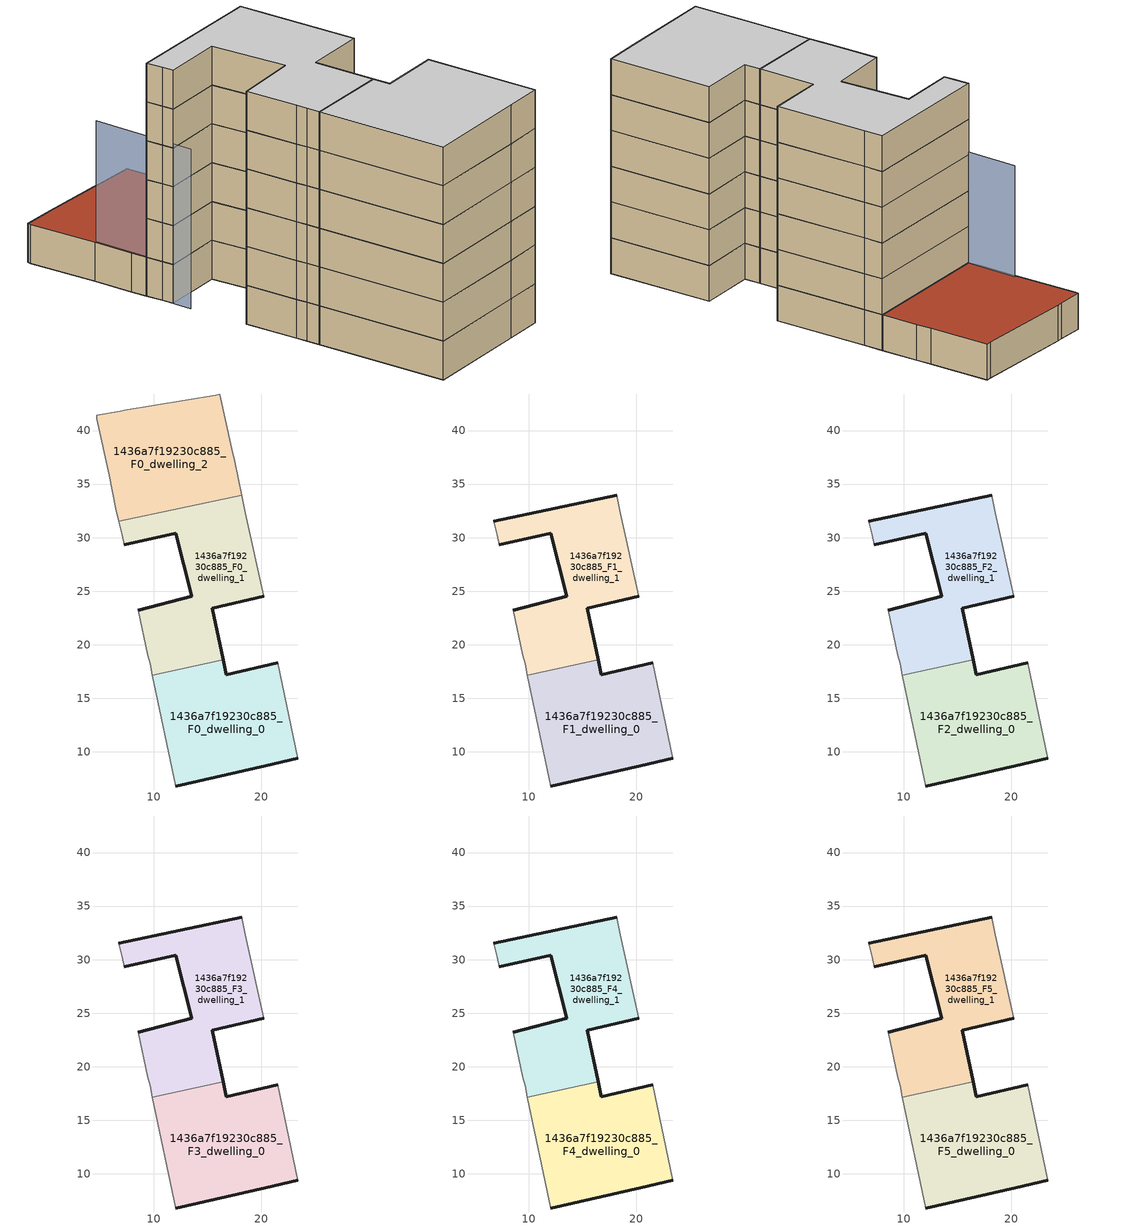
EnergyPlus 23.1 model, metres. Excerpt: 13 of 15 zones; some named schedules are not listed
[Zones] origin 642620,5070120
1436a7f19230c885_F0_dwelling_0
 floor ground (EU_floor_Construction): 23.44,9.39 21.55,18.3 16.74,17.2 16.45,18.57 9.85,17.16 12.04,6.79 20.44,8.69 z0
 wall outside (EU_wall_Construction): 23.44,9.39 20.44,8.69 12.04,6.79 / 16.45,18.57 16.74,17.2 21.55,18.3 z0:3
 wall adiabatic (EU_wall_Construction): 12.04,6.79 9.85,17.16 / 21.55,18.3 23.44,9.39 z0:3
 wall to 1436a7f19230c885_F0_dwelling_1 (EU_wall_Construction): 9.85,17.16 16.45,18.57 z0:3
1436a7f19230c885_F0_dwelling_1
 floor ground (EU_floor_Construction): 16.45,18.57 15.44,23.4 20.24,24.5 18.55,32.31 18.2,33.96 6.73,31.51 7.04,30.21 7.24,29.31 12.04,30.41 13.54,24.51 8.54,23.21 9.44,19 9.64,18.2 9.85,17.16 z0
 wall outside (EU_wall_Construction): 8.54,23.21 13.54,24.51 12.04,30.41 7.24,29.31 / 20.24,24.5 15.44,23.4 16.45,18.57 z0:3
 wall adiabatic (EU_wall_Construction): 7.24,29.31 7.04,30.21 6.73,31.51 / 18.2,33.96 18.55,32.31 20.24,24.5 / 9.85,17.16 9.64,18.2 9.44,19 8.54,23.21 z0:3
 wall to 1436a7f19230c885_F0_dwelling_2 (EU_wall_Construction): 6.73,31.51 18.2,33.96 z0:3
1436a7f19230c885_F0_dwelling_2
 floor ground (EU_floor_Construction): 18.2,33.96 17.55,37.11 17.25,38.31 16.15,43.42 15.75,43.32 7.24,41.92 6.84,41.82 4.64,41.42 4.64,41.12 5.84,35.82 6.44,32.71 6.73,31.51 z0
 wall adiabatic (EU_wall_Construction): 6.73,31.51 6.44,32.71 5.84,35.82 4.64,41.12 4.64,41.42 6.84,41.82 7.24,41.92 15.75,43.32 16.15,43.42 17.25,38.31 17.55,37.11 18.2,33.96 z0:3
 roof outside (EU_roof_Construction): 16.15,43.42 17.25,38.31 17.55,37.11 18.2,33.96 6.73,31.51 6.44,32.71 5.84,35.82 4.64,41.12 4.64,41.42 6.84,41.82 7.24,41.92 15.75,43.32 z3
1436a7f19230c885_F1_dwelling_0
 floor to 1436a7f19230c885_F0_dwelling_0 (EU_floor_Construction): 23.44,9.39 21.54,18.3 16.74,17.2 16.45,18.57 9.85,17.16 12.03,6.79 20.44,8.69 z3
 wall outside (EU_wall_Construction): 23.44,9.39 20.44,8.69 12.04,6.79 / 16.45,18.57 16.74,17.2 21.55,18.3 z3:6
 wall adiabatic (EU_wall_Construction): 12.04,6.79 9.85,17.16 / 21.55,18.3 23.44,9.39 z3:6
 wall to 1436a7f19230c885_F1_dwelling_1 (EU_wall_Construction): 9.85,17.16 16.45,18.57 z3:6
1436a7f19230c885_F1_dwelling_1
 floor to 1436a7f19230c885_F0_dwelling_1 (EU_floor_Construction): 16.45,18.57 15.44,23.4 20.24,24.5 18.55,32.31 18.2,33.96 6.73,31.51 7.04,30.21 7.24,29.31 12.04,30.41 13.54,24.51 8.54,23.21 9.44,19 9.64,18.2 9.85,17.16 z3
 wall outside (EU_wall_Construction): 8.54,23.21 13.54,24.51 12.04,30.41 7.24,29.31 / 6.73,31.51 18.2,33.96 / 20.24,24.5 15.44,23.4 16.45,18.57 z3:6
 wall adiabatic (EU_wall_Construction): 7.24,29.31 7.04,30.21 6.73,31.51 / 18.2,33.96 18.55,32.31 20.24,24.5 / 9.85,17.16 9.64,18.2 9.44,19 8.54,23.21 z3:6
1436a7f19230c885_F2_dwelling_0
 floor to 1436a7f19230c885_F1_dwelling_0 (EU_floor_Construction): 23.44,9.39 21.54,18.3 16.74,17.2 16.45,18.57 9.85,17.16 12.03,6.79 20.44,8.69 z6
 wall outside (EU_wall_Construction): 23.44,9.39 20.44,8.69 12.04,6.79 / 16.45,18.57 16.74,17.2 21.55,18.3 z6:9
 wall adiabatic (EU_wall_Construction): 12.04,6.79 9.85,17.16 / 21.55,18.3 23.44,9.39 z6:9
 wall to 1436a7f19230c885_F2_dwelling_1 (EU_wall_Construction): 9.85,17.16 16.45,18.57 z6:9
1436a7f19230c885_F2_dwelling_1
 floor to 1436a7f19230c885_F1_dwelling_1 (EU_floor_Construction): 16.45,18.57 15.44,23.4 20.24,24.5 18.55,32.31 18.2,33.96 6.73,31.51 7.04,30.21 7.24,29.31 12.04,30.41 13.54,24.51 8.54,23.21 9.44,19 9.64,18.2 9.85,17.16 z6
 wall outside (EU_wall_Construction): 8.54,23.21 13.54,24.51 12.04,30.41 7.24,29.31 / 6.73,31.51 18.2,33.96 / 20.24,24.5 15.44,23.4 16.45,18.57 z6:9
 wall adiabatic (EU_wall_Construction): 7.24,29.31 7.04,30.21 6.73,31.51 / 18.2,33.96 18.55,32.31 20.24,24.5 / 9.85,17.16 9.64,18.2 9.44,19 8.54,23.21 z6:9
1436a7f19230c885_F3_dwelling_0
 floor to 1436a7f19230c885_F2_dwelling_0 (EU_floor_Construction): 23.44,9.39 21.54,18.3 16.74,17.2 16.45,18.57 9.85,17.16 12.03,6.79 20.44,8.69 z9
 wall outside (EU_wall_Construction): 23.44,9.39 20.44,8.69 12.04,6.79 / 16.45,18.57 16.74,17.2 21.55,18.3 z9:12
 wall adiabatic (EU_wall_Construction): 12.04,6.79 9.85,17.16 / 21.55,18.3 23.44,9.39 z9:12
 wall to 1436a7f19230c885_F3_dwelling_1 (EU_wall_Construction): 9.85,17.16 16.45,18.57 z9:12
1436a7f19230c885_F3_dwelling_1
 floor to 1436a7f19230c885_F2_dwelling_1 (EU_floor_Construction): 16.45,18.57 15.44,23.4 20.24,24.5 18.55,32.31 18.2,33.96 6.73,31.51 7.04,30.21 7.24,29.31 12.04,30.41 13.54,24.51 8.54,23.21 9.44,19 9.64,18.2 9.85,17.16 z9
 wall outside (EU_wall_Construction): 8.54,23.21 13.54,24.51 12.04,30.41 7.24,29.31 / 6.73,31.51 18.2,33.96 / 20.24,24.5 15.44,23.4 16.45,18.57 z9:12
 wall adiabatic (EU_wall_Construction): 7.24,29.31 7.04,30.21 6.73,31.51 / 18.2,33.96 18.55,32.31 20.24,24.5 / 9.85,17.16 9.64,18.2 9.44,19 8.54,23.21 z9:12
1436a7f19230c885_F4_dwelling_0
 floor to 1436a7f19230c885_F3_dwelling_0 (EU_floor_Construction): 23.44,9.39 21.54,18.3 16.74,17.2 16.45,18.57 9.85,17.16 12.03,6.79 20.44,8.69 z12
 wall outside (EU_wall_Construction): 23.44,9.39 20.44,8.69 12.04,6.79 / 16.45,18.57 16.74,17.2 21.55,18.3 z12:15
 wall adiabatic (EU_wall_Construction): 12.04,6.79 9.85,17.16 / 21.55,18.3 23.44,9.39 z12:15
 wall to 1436a7f19230c885_F4_dwelling_1 (EU_wall_Construction): 9.85,17.16 16.45,18.57 z12:15
1436a7f19230c885_F4_dwelling_1
 floor to 1436a7f19230c885_F3_dwelling_1 (EU_floor_Construction): 16.45,18.57 15.44,23.4 20.24,24.5 18.55,32.31 18.2,33.96 6.73,31.51 7.04,30.21 7.24,29.31 12.04,30.41 13.54,24.51 8.54,23.21 9.44,19 9.64,18.2 9.85,17.16 z12
 wall outside (EU_wall_Construction): 8.54,23.21 13.54,24.51 12.04,30.41 7.24,29.31 / 6.73,31.51 18.2,33.96 / 20.24,24.5 15.44,23.4 16.45,18.57 z12:15
 wall adiabatic (EU_wall_Construction): 7.24,29.31 7.04,30.21 6.73,31.51 / 18.2,33.96 18.55,32.31 20.24,24.5 / 9.85,17.16 9.64,18.2 9.44,19 8.54,23.21 z12:15
1436a7f19230c885_F5_dwelling_0
 floor to 1436a7f19230c885_F4_dwelling_0 (EU_floor_Construction): 23.44,9.39 21.54,18.3 16.74,17.2 16.45,18.57 9.85,17.16 12.03,6.79 20.44,8.69 z15
 wall outside (EU_wall_Construction): 23.44,9.39 20.44,8.69 12.04,6.79 / 16.45,18.57 16.74,17.2 21.55,18.3 z15:18
 wall adiabatic (EU_wall_Construction): 12.04,6.79 9.85,17.16 / 21.55,18.3 23.44,9.39 z15:18
 wall to 1436a7f19230c885_F5_dwelling_1 (EU_wall_Construction): 9.85,17.16 16.45,18.57 z15:18
 ceiling to 1436a7f19230c885_F6_dwelling_0 (EU_floor_Construction): 21.54,18.3 23.44,9.39 20.44,8.69 12.03,6.79 9.85,17.16 16.45,18.57 16.74,17.2 z18
1436a7f19230c885_F5_dwelling_1
 floor to 1436a7f19230c885_F4_dwelling_1 (EU_floor_Construction): 16.45,18.57 15.44,23.4 20.24,24.5 18.55,32.31 18.2,33.96 6.73,31.51 7.04,30.21 7.24,29.31 12.04,30.41 13.54,24.51 8.54,23.21 9.44,19 9.64,18.2 9.85,17.16 z15
 wall outside (EU_wall_Construction): 8.54,23.21 13.54,24.51 12.04,30.41 7.24,29.31 / 6.73,31.51 18.2,33.96 / 20.24,24.5 15.44,23.4 16.45,18.57 z15:18
 wall adiabatic (EU_wall_Construction): 7.24,29.31 7.04,30.21 6.73,31.51 / 18.2,33.96 18.55,32.31 20.24,24.5 / 9.85,17.16 9.64,18.2 9.44,19 8.54,23.21 z15:18
 ceiling to 1436a7f19230c885_F6_dwelling_1 (EU_floor_Construction): 18.2,33.96 18.55,32.31 20.24,24.5 15.44,23.4 16.45,18.57 9.85,17.16 9.64,18.2 9.44,19 8.54,23.21 13.54,24.51 12.04,30.41 7.24,29.31 7.04,30.21 6.73,31.51 z18
shading: 6.04,35.88 7.54,27.81 z0:12.3
[Building]
EU S2 Campaign: North Axis=0; Terrain=City; Solar Distribution=FullExterior
[Site:Location]
Lyon-Bron: Latitude=45.75; Longitude=5; Time Zone=1; Elevation=198
[SizingPeriod:WeatherFileDays]
AnnualSizingPeriod: Begin Month=1; Begin Day of Month=1; End Month=12; End Day of Month=31; Day of Week for Start Day=Monday; Use Weather File Daylight Saving Period=No; Use Weather File Rain and Snow Indicators=No
[MATERIAL]
EU_InternalMass_Material: Roughness=MediumRough; Thickness=0.1; Conductivity=1; Density=1800; Specific Heat=900; Thermal Absorptance=0.9; Solar Absorptance=0.7; Visible Absorptance=0.7
[MATERIAL:NOMASS] Roughness=MediumRough; Thermal Absorptance=0.9; Solar Absorptance=0.7; Visible Absorptance=0.7
Name | Thermal Resistance
EU_wall_NoMass | 0.461361
EU_roof_NoMass | 0.361991
EU_floor_NoMass | 0.398804
[CONSTRUCTION]
EU_wall_Construction: EU_wall_NoMass
EU_roof_Construction: EU_roof_NoMass
EU_floor_Construction: EU_floor_NoMass
EU_InternalMass_Construction: EU_InternalMass_Material
[ZONE] Type=1; Multiplier=1; Ceiling Height=autocalculate; Floor Area=autocalculate; Part of Total Floor Area=Yes
Name | Volume
1436a7f19230c885_F0_dwelling_0; 1436a7f19230c885_F1_dwelling_0; 1436a7f19230c885_F2_dwelling_0; 1436a7f19230c885_F3_dwelling_0; 1436a7f19230c885_F4_dwelling_0; 1436a7f19230c885_F5_dwelling_0 | 348.701
1436a7f19230c885_F0_dwelling_1 | 348.715
1436a7f19230c885_F1_dwelling_1; 1436a7f19230c885_F2_dwelling_1; 1436a7f19230c885_F3_dwelling_1; 1436a7f19230c885_F4_dwelling_1; 1436a7f19230c885_F5_dwelling_1 | 348.713
1436a7f19230c885_F0_dwelling_2 | 348.686
[INTERNALMASS] Construction=EU_InternalMass_Construction
Name | Zone or ZoneList | Surface Area
1436a7f19230c885_F0_dwelling_0_EU_InternalMass | 1436a7f19230c885_F0_dwelling_0 | 116.234
1436a7f19230c885_F0_dwelling_1_EU_InternalMass | 1436a7f19230c885_F0_dwelling_1 | 116.238
1436a7f19230c885_F0_dwelling_2_EU_InternalMass | 1436a7f19230c885_F0_dwelling_2 | 116.228
1436a7f19230c885_F1_dwelling_0_EU_InternalMass | 1436a7f19230c885_F1_dwelling_0 | 174.347
1436a7f19230c885_F1_dwelling_1_EU_InternalMass | 1436a7f19230c885_F1_dwelling_1 | 174.351
1436a7f19230c885_F2_dwelling_0_EU_InternalMass | 1436a7f19230c885_F2_dwelling_0 | 174.347
1436a7f19230c885_F2_dwelling_1_EU_InternalMass | 1436a7f19230c885_F2_dwelling_1 | 174.351
1436a7f19230c885_F3_dwelling_0_EU_InternalMass | 1436a7f19230c885_F3_dwelling_0 | 174.347
1436a7f19230c885_F3_dwelling_1_EU_InternalMass | 1436a7f19230c885_F3_dwelling_1 | 174.351
1436a7f19230c885_F4_dwelling_0_EU_InternalMass | 1436a7f19230c885_F4_dwelling_0 | 174.347
1436a7f19230c885_F4_dwelling_1_EU_InternalMass | 1436a7f19230c885_F4_dwelling_1 | 174.351
1436a7f19230c885_F5_dwelling_0_EU_InternalMass | 1436a7f19230c885_F5_dwelling_0 | 174.347
1436a7f19230c885_F5_dwelling_1_EU_InternalMass | 1436a7f19230c885_F5_dwelling_1 | 174.351
[OTHEREQUIPMENT] Fuel Type=Electricity; Design Level Calculation Method=Watts/Area; Power per Zone Floor Area=1; Fraction Latent=0; Fraction Radiant=0; Fraction Lost=0; Carbon Dioxide Generation Rate=0; EndUse Subcategory=EU_Step8_InternalGains
Name | Zone or ZoneList or Space or SpaceList | Schedule
EU_Step8_InternalGain_1436a7f19230c885_F0_dwelling_0_f000 | 1436a7f19230c885_F0_dwelling_0 | EU_Step8_GainSchedule_1436a7f19230c885_F0_dwelling_0_f000
EU_Step8_InternalGain_1436a7f19230c885_F0_dwelling_1_f000 | 1436a7f19230c885_F0_dwelling_1 | EU_Step8_GainSchedule_1436a7f19230c885_F0_dwelling_1_f000
EU_Step8_InternalGain_1436a7f19230c885_F0_dwelling_2_f000 | 1436a7f19230c885_F0_dwelling_2 | EU_Step8_GainSchedule_1436a7f19230c885_F0_dwelling_2_f000
EU_Step8_InternalGain_1436a7f19230c885_F1_dwelling_0_f000 | 1436a7f19230c885_F1_dwelling_0 | EU_Step8_GainSchedule_1436a7f19230c885_F1_dwelling_0_f000
EU_Step8_InternalGain_1436a7f19230c885_F1_dwelling_1_f000 | 1436a7f19230c885_F1_dwelling_1 | EU_Step8_GainSchedule_1436a7f19230c885_F1_dwelling_1_f000
EU_Step8_InternalGain_1436a7f19230c885_F2_dwelling_0_f000 | 1436a7f19230c885_F2_dwelling_0 | EU_Step8_GainSchedule_1436a7f19230c885_F2_dwelling_0_f000
EU_Step8_InternalGain_1436a7f19230c885_F2_dwelling_1_f000 | 1436a7f19230c885_F2_dwelling_1 | EU_Step8_GainSchedule_1436a7f19230c885_F2_dwelling_1_f000
EU_Step8_InternalGain_1436a7f19230c885_F3_dwelling_0_f000 | 1436a7f19230c885_F3_dwelling_0 | EU_Step8_GainSchedule_1436a7f19230c885_F3_dwelling_0_f000
EU_Step8_InternalGain_1436a7f19230c885_F3_dwelling_1_f000 | 1436a7f19230c885_F3_dwelling_1 | EU_Step8_GainSchedule_1436a7f19230c885_F3_dwelling_1_f000
EU_Step8_InternalGain_1436a7f19230c885_F4_dwelling_0_f000 | 1436a7f19230c885_F4_dwelling_0 | EU_Step8_GainSchedule_1436a7f19230c885_F4_dwelling_0_f000
EU_Step8_InternalGain_1436a7f19230c885_F4_dwelling_1_f000 | 1436a7f19230c885_F4_dwelling_1 | EU_Step8_GainSchedule_1436a7f19230c885_F4_dwelling_1_f000
EU_Step8_InternalGain_1436a7f19230c885_F5_dwelling_0_f000 | 1436a7f19230c885_F5_dwelling_0 | EU_Step8_GainSchedule_1436a7f19230c885_F5_dwelling_0_f000
EU_Step8_InternalGain_1436a7f19230c885_F5_dwelling_1_f000 | 1436a7f19230c885_F5_dwelling_1 | EU_Step8_GainSchedule_1436a7f19230c885_F5_dwelling_1_f000
[ZONEVENTILATION:DESIGNFLOWRATE] Schedule=EU_AlwaysOn; Design Flow Rate Calculation Method=AirChanges/Hour; Air Changes per Hour=0.68; Ventilation Type=Natural; Fan Pressure Rise=0; Fan Total Efficiency=1; Constant Term Coefficient=1; Temperature Term Coefficient=0; Velocity Term Coefficient=0; Velocity Squared Term Coefficient=0; Minimum Indoor Temperature=-100; Maximum Indoor Temperature=100; Delta Temperature=-100; Minimum Outdoor Temperature=-100; Maximum Outdoor Temperature=100; Maximum Wind Speed=40
Name | Zone or ZoneList or Space or SpaceList
EU_ConstantAir_1436a7f19230c885_F0_dwelling_0 | 1436a7f19230c885_F0_dwelling_0
EU_ConstantAir_1436a7f19230c885_F0_dwelling_1 | 1436a7f19230c885_F0_dwelling_1
EU_ConstantAir_1436a7f19230c885_F0_dwelling_2 | 1436a7f19230c885_F0_dwelling_2
EU_ConstantAir_1436a7f19230c885_F1_dwelling_0 | 1436a7f19230c885_F1_dwelling_0
EU_ConstantAir_1436a7f19230c885_F1_dwelling_1 | 1436a7f19230c885_F1_dwelling_1
EU_ConstantAir_1436a7f19230c885_F2_dwelling_0 | 1436a7f19230c885_F2_dwelling_0
EU_ConstantAir_1436a7f19230c885_F2_dwelling_1 | 1436a7f19230c885_F2_dwelling_1
EU_ConstantAir_1436a7f19230c885_F3_dwelling_0 | 1436a7f19230c885_F3_dwelling_0
EU_ConstantAir_1436a7f19230c885_F3_dwelling_1 | 1436a7f19230c885_F3_dwelling_1
EU_ConstantAir_1436a7f19230c885_F4_dwelling_0 | 1436a7f19230c885_F4_dwelling_0
EU_ConstantAir_1436a7f19230c885_F4_dwelling_1 | 1436a7f19230c885_F4_dwelling_1
EU_ConstantAir_1436a7f19230c885_F5_dwelling_0 | 1436a7f19230c885_F5_dwelling_0
EU_ConstantAir_1436a7f19230c885_F5_dwelling_1 | 1436a7f19230c885_F5_dwelling_1
[HVACTEMPLATE:THERMOSTAT] Constant Heating Setpoint=20; Constant Cooling Setpoint=50
EU_HeatOnly_1436a7f19230c885_F0_dwelling_0; EU_HeatOnly_1436a7f19230c885_F0_dwelling_1; EU_HeatOnly_1436a7f19230c885_F0_dwelling_2; EU_HeatOnly_1436a7f19230c885_F1_dwelling_0; EU_HeatOnly_1436a7f19230c885_F1_dwelling_1; EU_HeatOnly_1436a7f19230c885_F2_dwelling_0; EU_HeatOnly_1436a7f19230c885_F2_dwelling_1; EU_HeatOnly_1436a7f19230c885_F3_dwelling_0; EU_HeatOnly_1436a7f19230c885_F3_dwelling_1; EU_HeatOnly_1436a7f19230c885_F4_dwelling_0; EU_HeatOnly_1436a7f19230c885_F4_dwelling_1; EU_HeatOnly_1436a7f19230c885_F5_dwelling_0; EU_HeatOnly_1436a7f19230c885_F5_dwelling_1; EU_HeatOnly_1436a7f19230c885_F6_dwelling_0; EU_HeatOnly_1436a7f19230c885_F6_dwelling_1
[HVACTEMPLATE:ZONE:IDEALLOADSAIRSYSTEM] System Availability Schedule=EU_AlwaysOn; Maximum Heating Supply Air Temperature=50; Minimum Cooling Supply Air Temperature=13; Maximum Heating Supply Air Humidity Ratio=0.0156; Minimum Cooling Supply Air Humidity Ratio=0.0077; Heating Limit=NoLimit; Cooling Limit=NoLimit; Heating Availability Schedule=EU_AlwaysOn; Cooling Availability Schedule=EU_CoolingOff; Dehumidification Control Type=ConstantSensibleHeatRatio; Cooling Sensible Heat Ratio=0.7; Dehumidification Setpoint=60; Humidification Control Type=None; Humidification Setpoint=30; Outdoor Air Method=None; Outdoor Air Flow Rate per Person=0.00944; Outdoor Air Flow Rate per Zone Floor Area=0; Outdoor Air Flow Rate per Zone=0; Demand Controlled Ventilation Type=None; Outdoor Air Economizer Type=NoEconomizer; Heat Recovery Type=None; Sensible Heat Recovery Effectiveness=0.7; Latent Heat Recovery Effectiveness=0.65
Name | Template Thermostat
1436a7f19230c885_F0_dwelling_0 | EU_HeatOnly_1436a7f19230c885_F0_dwelling_0
1436a7f19230c885_F0_dwelling_1 | EU_HeatOnly_1436a7f19230c885_F0_dwelling_1
1436a7f19230c885_F0_dwelling_2 | EU_HeatOnly_1436a7f19230c885_F0_dwelling_2
1436a7f19230c885_F1_dwelling_0 | EU_HeatOnly_1436a7f19230c885_F1_dwelling_0
1436a7f19230c885_F1_dwelling_1 | EU_HeatOnly_1436a7f19230c885_F1_dwelling_1
1436a7f19230c885_F2_dwelling_0 | EU_HeatOnly_1436a7f19230c885_F2_dwelling_0
1436a7f19230c885_F2_dwelling_1 | EU_HeatOnly_1436a7f19230c885_F2_dwelling_1
1436a7f19230c885_F3_dwelling_0 | EU_HeatOnly_1436a7f19230c885_F3_dwelling_0
1436a7f19230c885_F3_dwelling_1 | EU_HeatOnly_1436a7f19230c885_F3_dwelling_1
1436a7f19230c885_F4_dwelling_0 | EU_HeatOnly_1436a7f19230c885_F4_dwelling_0
1436a7f19230c885_F4_dwelling_1 | EU_HeatOnly_1436a7f19230c885_F4_dwelling_1
1436a7f19230c885_F5_dwelling_0 | EU_HeatOnly_1436a7f19230c885_F5_dwelling_0
1436a7f19230c885_F5_dwelling_1 | EU_HeatOnly_1436a7f19230c885_F5_dwelling_1
[SIZING:ZONE] Zone Cooling Design Supply Air Temperature Input Method=SupplyAirTemperature; Zone Cooling Design Supply Air Temperature=13; Zone Heating Design Supply Air Temperature Input Method=SupplyAirTemperature; Zone Heating Design Supply Air Temperature=50; Zone Cooling Design Supply Air Humidity Ratio=0.008; Zone Heating Design Supply Air Humidity Ratio=0.008; Cooling Design Air Flow Method=DesignDay; Cooling Design Air Flow Rate=0; Cooling Minimum Air Flow per Zone Floor Area=0.000762; Cooling Minimum Air Flow=0; Cooling Minimum Air Flow Fraction=0.2; Heating Design Air Flow Method=DesignDay; Heating Design Air Flow Rate=0; Heating Maximum Air Flow per Zone Floor Area=0.002032; Heating Maximum Air Flow=0.141576; Heating Maximum Air Flow Fraction=0.3; Account for Dedicated Outdoor Air System=No; Dedicated Outdoor Air System Control Strategy=NeutralSupplyAir; Dedicated Outdoor Air Low Setpoint Temperature for Design=autosize; Dedicated Outdoor Air High Setpoint Temperature for Design=autosize; Zone Load Sizing Method=Sensible Load Only No Latent Load; Zone Latent Cooling Design Supply Air Humidity Ratio Input Method=HumidityRatioDifference; Zone Cooling Design Supply Air Humidity Ratio Difference=0.005; Zone Latent Heating Design Supply Air Humidity Ratio Input Method=HumidityRatioDifference; Zone Humidification Design Supply Air Humidity Ratio Difference=0.005
1436a7f19230c885_F0_dwelling_0; 1436a7f19230c885_F0_dwelling_1; 1436a7f19230c885_F0_dwelling_2; 1436a7f19230c885_F1_dwelling_0; 1436a7f19230c885_F1_dwelling_1; 1436a7f19230c885_F2_dwelling_0; 1436a7f19230c885_F2_dwelling_1; 1436a7f19230c885_F3_dwelling_0; 1436a7f19230c885_F3_dwelling_1; 1436a7f19230c885_F4_dwelling_0; 1436a7f19230c885_F4_dwelling_1
